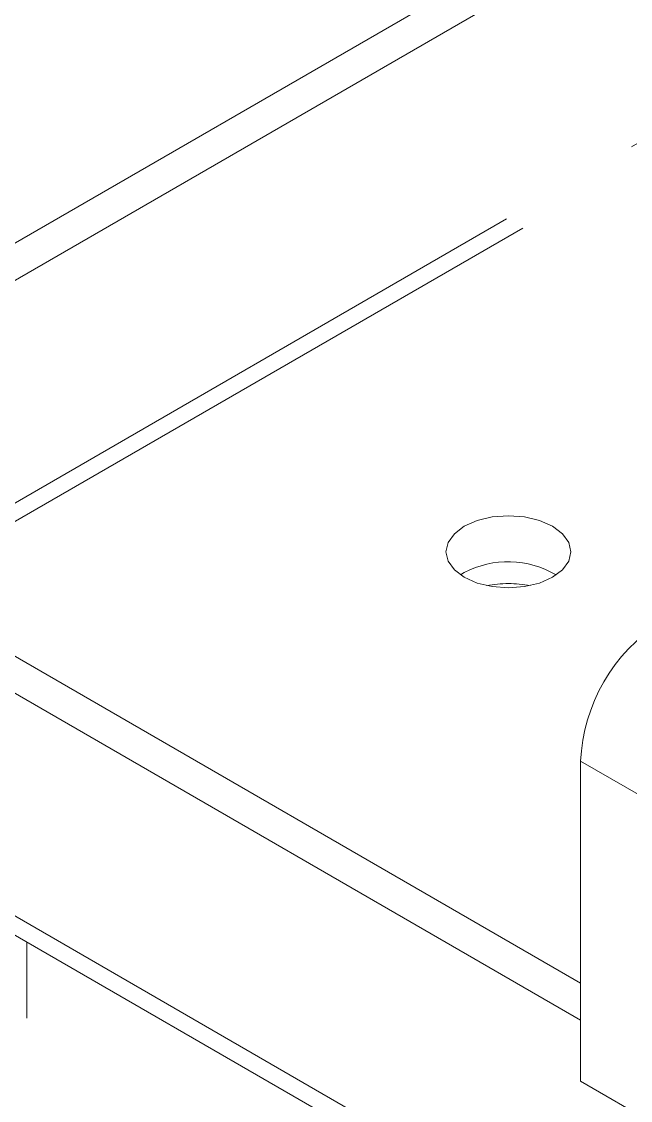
# Paper-space layout 'Blatt1' of a CAD drawing. Header units: millimetres. Extents: x 0 to 1189, y 0 to 841.
# Drawn here: x 856.63 to 861.99, y 177.46 to 186.95 of the extents above; entities that cross this region are included whole.
import ezdxf

# ---------------------------------------------------------------- set-up
doc = ezdxf.new("R2010")
doc.units = ezdxf.units.MM
doc.linetypes.add('PHANTOM', pattern=[12.7, 6.35, -1.27, 1.27, -1.27, 1.27, -1.27])

psp = doc.layouts.new('Blatt1')

# ---------------------------------------------------------------- linework, layer by layer
at = {"color": 7, "linetype": 'PHANTOM', "lineweight": 18}
for p, q in [((855.6483, 184.469), (868.4096, 191.8359)), ((855.9312, 184.3057), (868.4096, 191.5093)), ((855.5421, 181.9582), (868.4096, 189.3864)), ((861.5523, 178.4886), (855.3608, 182.0628)), ((860.527, 182.1008), (860.4946, 182.0805)), ((861.5523, 178.162), (855.2008, 181.8287)), ((861.5523, 177.6238), (861.5523, 180.4409)), ((855.259, 179.6662), (861.8114, 175.8836)), ((856.6733, 155.3211), (856.6733, 178.8498)), ((864.0979, 176.1543), (861.5523, 177.6238))]:
    psp.add_line(p, q, dxfattribs=at)
at = {"color": 8, "linetype": 'PHANTOM', "lineweight": 18}
for p, q in [((855.4007, 182.0398), (868.4096, 189.5496)), ((864.0979, 178.9714), (861.5523, 180.4409)), ((861.8114, 176.0527), (855.259, 179.8353))]:
    psp.add_line(p, q, dxfattribs=at)
at = {"color": 7, "linetype": 'PHANTOM', "lineweight": 18, "flags": 128}
psp.add_lwpolyline([(860.527, 182.5091), (860.6409, 182.5596), (860.7735, 182.5913), (860.9159, 182.6021), (861.0582, 182.5913), (861.1909, 182.5596), (861.3048, 182.5091), (861.3922, 182.4434), (861.4472, 182.3668), (861.4659, 182.2846), (861.4472, 182.2024), (861.3922, 182.1258), (861.3048, 182.0601), (861.1909, 182.0096), (861.0582, 181.9779), (860.9159, 181.9671), (860.7735, 181.9779), (860.6409, 182.0096), (860.527, 182.0601), (860.4396, 182.1258), (860.3846, 182.2024), (860.3659, 182.2846), (860.3846, 182.3668), (860.4396, 182.4434), (860.527, 182.5091)], dxfattribs=at)
at = {"color": 7, "linetype": 'PHANTOM', "lineweight": 18}
for centre, radius, start, end in [((860.914, 181.3732), 0.8241, 59.10816, 118.01028), ((860.9159, 180.9468), 1.0577, 79.5544, 100.4456), ((863.0875, 180.371), 1.5368, 122.60548, 177.39452)]:
    psp.add_arc(centre, radius, start, end, dxfattribs=at)

doc.saveas('drawing.dxf')
